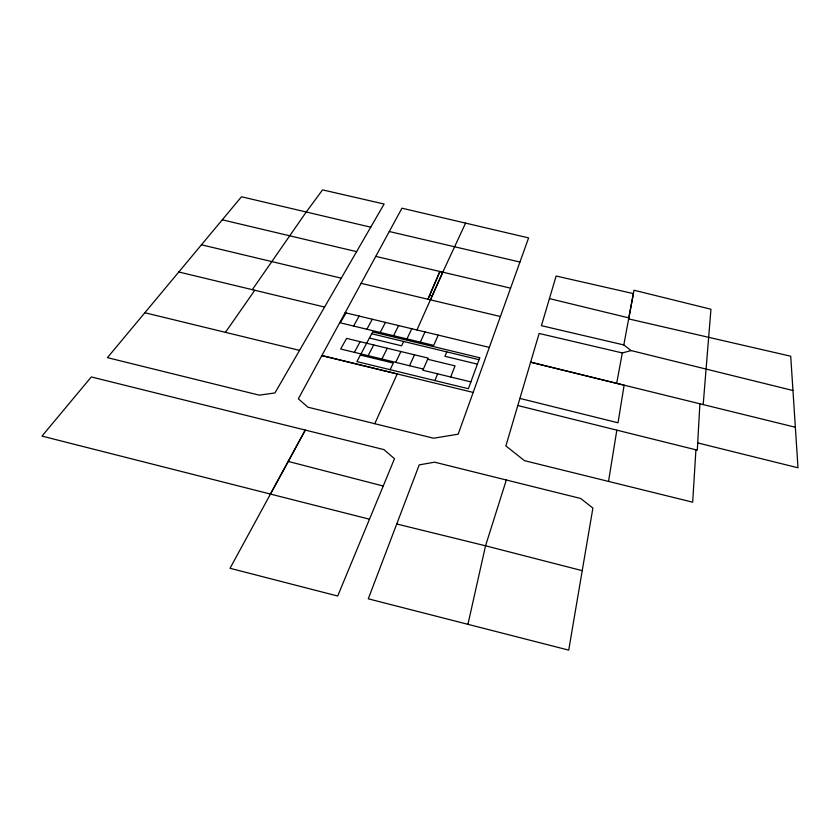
<?xml version="1.0" encoding="UTF-8"?>
<svg xmlns="http://www.w3.org/2000/svg" width="840" height="840" viewBox="0 0 840 840"><rect width="100%" height="100%" fill="white"/><g stroke="black" fill="none" stroke-linecap="round" stroke-linejoin="round"><path stroke-width="1.26" d="M699.888 403.788L697.305 450.145L517.797 405.531L505.88 445.945L524.486 460.667L692.685 502.194L695.919 449.81M703.196 404.607L710.945 309.236L634 290.22L628.667 318.906L790.724 356.223L798 467.796L697.715 442.911M608.528 481.415L616.833 430.154M582.225 570.665L568.722 650.129L368.277 598.815L419.223 464.888L434.606 462.179L580.671 498.477L592.904 508.064L582.225 570.665L485.541 545.8L396.774 524.003M623.805 344.946L633.371 293.601L556.133 276.024L541.422 325.679L623.805 344.946L631.134 350.584L792.992 390.516M616.665 383.334L622.325 352.937L631.134 350.584M467.943 624.33L485.541 545.8L506.331 479.997M517.797 405.531L539.133 333.459L622.325 352.937M473.172 392.438L528.601 237.909L401.961 208.194L298.347 398.8L307.902 407.19L433.545 438.228L458.168 434.185L473.172 392.438L321.846 355.582L397.215 373.947L374.776 423.696M450.66 377.003L455.06 365.883L427.665 359.247M383.229 486.034L394.485 458.714L383.88 449.589L91.308 376.95L42 436.096L369.485 519.204L383.229 486.034L288.246 461.423L230.034 568.281L337.701 596.033L369.485 519.204M434.868 380.572L437.661 373.842M446.765 351.887L444.938 356.296L477.393 364.14M439.887 271.509L427.928 299.25L439.887 271.509L442.785 272.181L465.581 223.125M438.218 335.108L433.724 345.387L340.284 322.833L346.08 312.921M430.447 299.859L442.785 272.181L416.934 329.983M409.531 365.726L414.519 354.816M420.315 342.153L424.998 331.916M395.714 362.376L400.901 351.519M406.928 338.919L411.789 328.744M390.117 369.684L393.298 363.069L360.37 355.068M403.683 341.481L401.594 345.818L369.421 338.037M381.906 359.026L387.303 348.233M393.561 335.695L398.612 325.574M368.13 355.677L373.716 344.946M380.205 332.472L385.445 322.403M288.246 461.423L305.288 430.08L270.428 494.056M354.375 352.338L360.161 341.659M366.881 329.248L372.309 319.242M353.567 326.036L359.184 316.082M252.315 289.674L306.243 212.016L322.55 189.872L384.111 204.026L274.943 392.952L259.245 395.157L107.426 357.651L241.49 196.76L370.745 227.189M225.435 332.346L254.783 290.272M519.96 262.038L389.267 231.515M429.597 295.323L432.169 295.932M375.764 256.378L510.584 288.151M222.264 219.817L356.591 251.654M361.137 283.343L500.409 316.512M201.442 244.797L341.26 278.166M178.815 271.992L324.587 307.052M345.135 312.701L489.321 347.403M371.7 333.753L479.021 359.678M549.465 298.61L628.876 317.909M423.37 369.086L340.641 348.999L346.616 338.383L428.159 358.124L422.867 370.251L470.883 381.906M144.847 312.743L299.523 350.364M795.365 427.245L530.639 362.197L624.13 385.193L618.02 422.793L519.908 398.423M479.724 357.756L468.384 388.721L356.895 361.599L372.677 331.916L479.724 357.756"/></g></svg>
